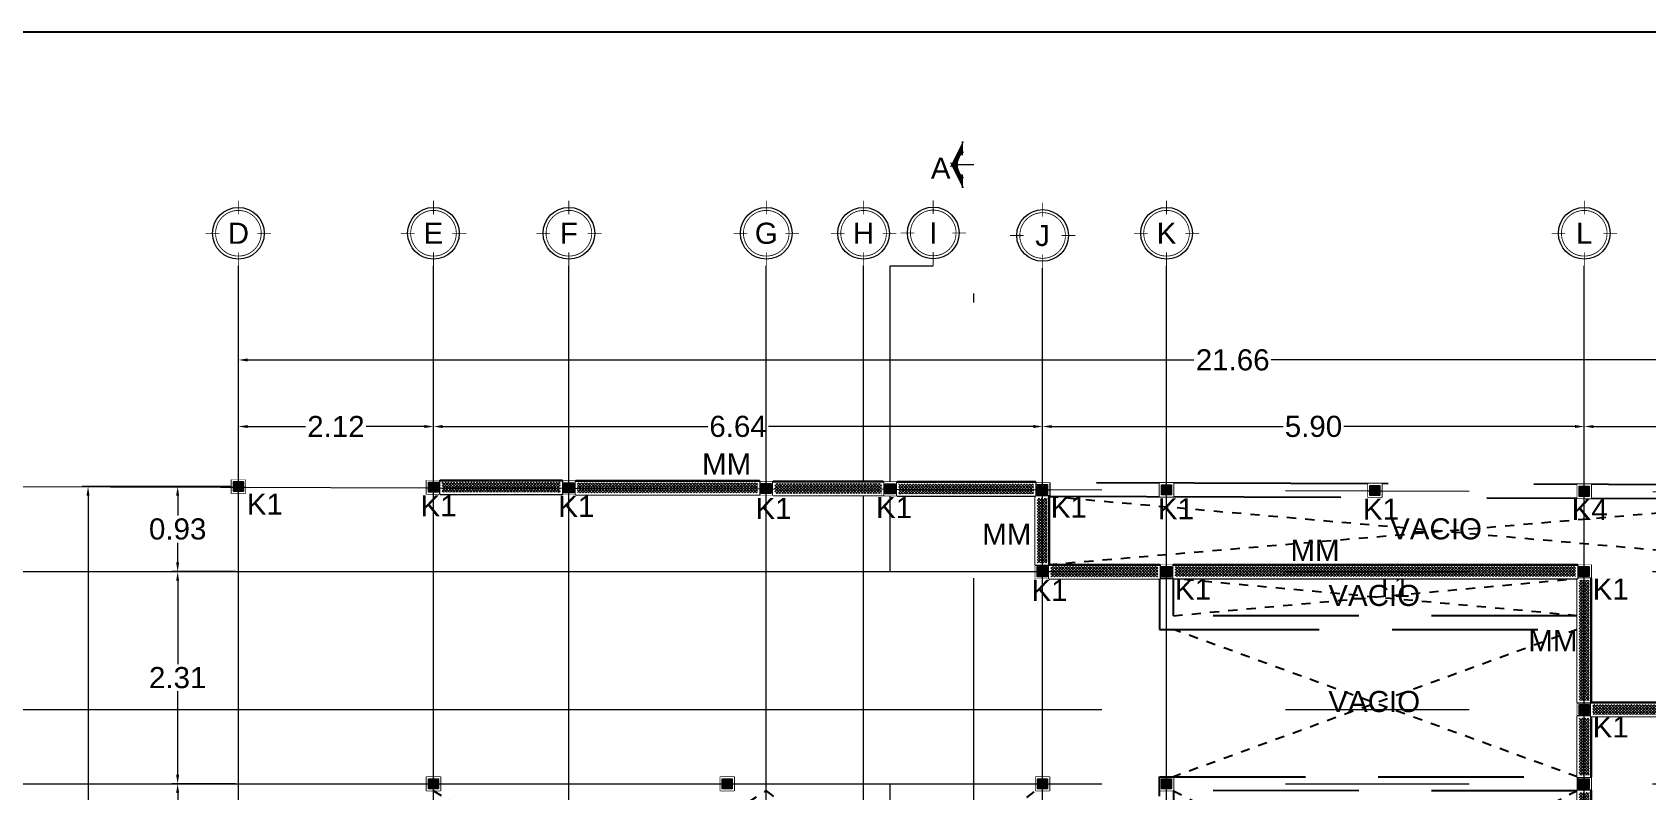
# Model space of a CAD drawing. Header units: metres. Extents: x 14 to 161, y 5 to 309.
# Drawn here: x 74.5 to 92.08, y 165.24 to 173.49 of the extents above; entities that cross this region are included whole.
import ezdxf
from ezdxf.enums import TextEntityAlignment as Align

# ---------------------------------------------------------------- set-up
doc = ezdxf.new("R2010")
doc.units = ezdxf.units.M
doc.set_wipeout_variables(frame=1)
doc.header["$PDMODE"] = 35
for name, pattern in [('ACAD_ISO05W100', [33, 24, -3, 0, -3, 0, -3]), ('CENTRO2', [0.9, 0.6, -0.1, 0.1, -0.1]), ('HIDDEN2', [4.7625, 3.175, -1.5875]), ('LÍNEAS_OCULTAS2', [0.1875, 0.125, -0.0625])]:
    doc.linetypes.add(name, pattern=pattern)
for name, color, linetype, lineweight in [('E-Burbuja eje', 5, 'Continuous', 15), ('E-Castillos', 3, 'Continuous', 5), ('E-Corte', 2, 'ACAD_ISO05W100', 20), ('E-Ejes', 1, 'CENTRO2', 9), ('E-Hatch', 1, 'Continuous', 5), ('E-Muro de Mamposteria', 5, 'Continuous', 30), ('E-Textos', 3, 'Continuous', 15)]:
    doc.layers.add(name, color=color, linetype=linetype, lineweight=lineweight)
for name, color, linetype in [('E-Cotas', 2, 'Continuous'), ('E-Pie', 1, 'Continuous'), ('E-Vacio', 1, 'LÍNEAS_OCULTAS2')]:
    doc.layers.add(name, color=color, linetype=linetype)
doc.layers.add('E-Pretil', color=7, linetype='HIDDEN2', true_color=0xd6d6d6)
doc.styles.add('ARIAL', font='arial.ttf')
doc.styles.add('General', font='arial.ttf', dxfattribs={"height": 2.3})
doc.dimstyles.new('Generales', dxfattribs={"dimscale": 0, "dimtxt": 2.3, "dimasz": 2, "dimexe": 1.25, "dimexo": 0.625, "dimtad": 0, "dimtih": 1, "dimtoh": 1, "dimzin": 1, "dimdsep": 46, "dimtxsty": 'General', "dimcen": 2, "dimclrd": 2, "dimclre": 2, "dimclrt": 3, "dimadec": 0, "dimazin": 0, "dimtfac": 1, "dimtmove": 0, "dimatfit": 3, "dimfxl": 1, "dimlwd": 13, "dimlwe": 13, "dimarcsym": 0})

# ---------------------------------------------------------------- blocks, each defined once
blk = doc.blocks.new('*D366')
at = {"layer": 'Defpoints', "color": 0, "ltscale": 0.5, "transparency": 16777216}
for p in [(85.503, 169.2), (78.868, 168.439), (85.503, 168.439)]:
    blk.add_point(p, dxfattribs=at)
at = {"layer": 'E-Cotas', "color": 2, "linetype": 'Continuous', "lineweight": 13, "ltscale": 0.5, "transparency": 16777216}
for p, q in [((78.868, 168.47), (78.868, 169.262)), ((78.968, 169.2), (81.855, 169.2)), ((85.403, 169.2), (82.515, 169.2)), ((85.503, 168.47), (85.503, 169.262))]:
    blk.add_line(p, q, dxfattribs=at)
at = {"layer": 'E-Cotas', "color": 2, "ltscale": 0.5, "transparency": 16777216}
for points in [[(78.968, 169.216), (78.968, 169.183), (78.868, 169.2)], [(85.403, 169.216), (85.403, 169.183), (85.503, 169.2)]]:
    blk.add_solid(points, dxfattribs=at)
at = {"layer": 'E-Cotas', "color": 3, "ltscale": 0.5, "transparency": 16777216, "insert": (82.185, 169.2), "char_height": 0.23, "attachment_point": 5, "style": 'General'}
blk.add_mtext('6.64', dxfattribs=at)
blk = doc.blocks.new('*D365')
at = {"layer": 'Defpoints', "color": 0, "ltscale": 0.5, "transparency": 16777216}
for p in [(91.403, 169.2), (85.503, 168.416), (91.403, 168.42)]:
    blk.add_point(p, dxfattribs=at)
at = {"layer": 'E-Cotas', "color": 2, "linetype": 'Continuous', "lineweight": 13, "ltscale": 0.5, "transparency": 16777216}
for p, q in [((85.503, 168.447), (85.503, 169.262)), ((85.603, 169.2), (88.123, 169.2)), ((91.303, 169.2), (88.782, 169.2)), ((91.403, 168.451), (91.403, 169.262))]:
    blk.add_line(p, q, dxfattribs=at)
at = {"layer": 'E-Cotas', "color": 2, "ltscale": 0.5, "transparency": 16777216}
for points in [[(85.603, 169.216), (85.603, 169.183), (85.503, 169.2)], [(91.303, 169.216), (91.303, 169.183), (91.403, 169.2)]]:
    blk.add_solid(points, dxfattribs=at)
at = {"layer": 'E-Cotas', "color": 3, "ltscale": 0.5, "transparency": 16777216, "insert": (88.453, 169.2), "char_height": 0.23, "attachment_point": 5, "style": 'General'}
blk.add_mtext('5.90', dxfattribs=at)
blk = doc.blocks.new('*D364')
at = {"layer": 'Defpoints', "color": 0, "ltscale": 0.5, "transparency": 16777216}
for p in [(94.103, 169.2), (91.403, 168.395), (94.103, 168.386)]:
    blk.add_point(p, dxfattribs=at)
at = {"layer": 'E-Cotas', "color": 2, "linetype": 'Continuous', "lineweight": 13, "ltscale": 0.5, "transparency": 16777216}
for p, q in [((91.403, 168.426), (91.403, 169.262)), ((91.503, 169.2), (92.421, 169.2)), ((94.003, 169.2), (93.084, 169.2)), ((94.103, 168.417), (94.103, 169.262))]:
    blk.add_line(p, q, dxfattribs=at)
at = {"layer": 'E-Cotas', "color": 2, "ltscale": 0.5, "transparency": 16777216}
for points in [[(91.503, 169.216), (91.503, 169.183), (91.403, 169.2)], [(94.003, 169.216), (94.003, 169.183), (94.103, 169.2)]]:
    blk.add_solid(points, dxfattribs=at)
at = {"layer": 'E-Cotas', "color": 3, "ltscale": 0.5, "transparency": 16777216, "insert": (92.753, 169.2), "char_height": 0.23, "attachment_point": 5, "style": 'General'}
blk.add_mtext('2.70', dxfattribs=at)
blk = doc.blocks.new('*D362')
at = {"layer": 'Defpoints', "color": 0, "ltscale": 0.5, "transparency": 16777216}
for p in [(76.743, 168.546), (76.081, 167.62), (76.743, 167.62)]:
    blk.add_point(p, dxfattribs=at)
at = {"layer": 'E-Cotas', "color": 2, "linetype": 'Continuous', "lineweight": 13, "ltscale": 0.5, "transparency": 16777216}
for p, q in [((76.712, 168.546), (76.018, 168.546)), ((76.081, 168.446), (76.081, 168.232)), ((76.081, 167.72), (76.081, 167.934)), ((76.711, 167.62), (76.018, 167.62))]:
    blk.add_line(p, q, dxfattribs=at)
at = {"layer": 'E-Cotas', "color": 2, "ltscale": 0.5, "transparency": 16777216}
for points in [[(76.064, 168.446), (76.097, 168.446), (76.081, 168.546)], [(76.064, 167.72), (76.097, 167.72), (76.081, 167.62)]]:
    blk.add_solid(points, dxfattribs=at)
at = {"layer": 'E-Cotas', "color": 3, "ltscale": 0.5, "transparency": 16777216, "insert": (76.081, 168.083), "char_height": 0.23, "attachment_point": 5, "style": 'General'}
blk.add_mtext('0.93', dxfattribs=at)
blk = doc.blocks.new('*D361')
at = {"layer": 'Defpoints', "color": 0, "ltscale": 0.5, "transparency": 16777216}
for p in [(76.743, 167.62), (76.081, 165.31), (76.743, 165.31)]:
    blk.add_point(p, dxfattribs=at)
at = {"layer": 'E-Cotas', "color": 2, "linetype": 'Continuous', "lineweight": 13, "ltscale": 0.5, "transparency": 16777216}
for p, q in [((76.711, 167.62), (76.018, 167.62)), ((76.081, 167.52), (76.081, 166.614)), ((76.081, 165.41), (76.081, 166.317)), ((76.711, 165.31), (76.018, 165.31))]:
    blk.add_line(p, q, dxfattribs=at)
at = {"layer": 'E-Cotas', "color": 2, "ltscale": 0.5, "transparency": 16777216}
for points in [[(76.064, 167.52), (76.097, 167.52), (76.081, 167.62)], [(76.064, 165.41), (76.097, 165.41), (76.081, 165.31)]]:
    blk.add_solid(points, dxfattribs=at)
at = {"layer": 'E-Cotas', "color": 3, "ltscale": 0.5, "transparency": 16777216, "insert": (76.081, 166.465), "char_height": 0.23, "attachment_point": 5, "style": 'General'}
blk.add_mtext('2.31', dxfattribs=at)
blk = doc.blocks.new('*D360')
at = {"layer": 'Defpoints', "color": 0, "ltscale": 0.5, "transparency": 16777216}
for p in [(76.743, 165.31), (76.081, 162.87), (76.743, 162.87)]:
    blk.add_point(p, dxfattribs=at)
at = {"layer": 'E-Cotas', "color": 2, "linetype": 'Continuous', "lineweight": 13, "ltscale": 0.5, "transparency": 16777216}
for p, q in [((76.711, 165.31), (76.018, 165.31)), ((76.081, 165.21), (76.081, 164.237)), ((76.081, 162.97), (76.081, 163.944)), ((76.711, 162.87), (76.018, 162.87))]:
    blk.add_line(p, q, dxfattribs=at)
at = {"layer": 'E-Cotas', "color": 2, "ltscale": 0.5, "transparency": 16777216}
for points in [[(76.064, 165.21), (76.097, 165.21), (76.081, 165.31)], [(76.064, 162.97), (76.097, 162.97), (76.081, 162.87)]]:
    blk.add_solid(points, dxfattribs=at)
at = {"layer": 'E-Cotas', "color": 3, "ltscale": 0.5, "transparency": 16777216, "insert": (76.081, 164.09), "char_height": 0.23, "attachment_point": 5, "style": 'General'}
blk.add_mtext('2.44', dxfattribs=at)
blk = doc.blocks.new('*D353')
at = {"layer": 'Defpoints', "color": 0, "ltscale": 0.5, "transparency": 16777216}
for p in [(76.743, 168.546), (75.105, 147.22), (76.743, 147.22)]:
    blk.add_point(p, dxfattribs=at)
at = {"layer": 'E-Cotas', "color": 2, "linetype": 'Continuous', "lineweight": 13, "ltscale": 0.5, "transparency": 16777216}
for p, q in [((76.712, 168.546), (75.042, 168.546)), ((75.105, 168.446), (75.105, 158.032)), ((75.105, 147.32), (75.105, 157.734)), ((76.711, 147.22), (75.042, 147.22))]:
    blk.add_line(p, q, dxfattribs=at)
at = {"layer": 'E-Cotas', "color": 2, "ltscale": 0.5, "transparency": 16777216}
for points in [[(75.088, 168.446), (75.121, 168.446), (75.105, 168.546)], [(75.088, 147.32), (75.121, 147.32), (75.105, 147.22)]]:
    blk.add_solid(points, dxfattribs=at)
at = {"layer": 'E-Cotas', "color": 3, "ltscale": 0.5, "transparency": 16777216, "insert": (75.105, 157.883), "char_height": 0.23, "attachment_point": 5, "style": 'General'}
blk.add_mtext('21.33', dxfattribs=at)
blk = doc.blocks.new('*D352')
at = {"layer": 'Defpoints', "color": 0, "ltscale": 0.5, "transparency": 16777216}
for p in [(98.403, 169.924), (76.743, 168.546), (98.403, 168.439)]:
    blk.add_point(p, dxfattribs=at)
at = {"layer": 'E-Cotas', "color": 2, "linetype": 'Continuous', "lineweight": 13, "ltscale": 0.5, "transparency": 16777216}
for p, q in [((76.743, 168.577), (76.743, 169.987)), ((76.843, 169.924), (87.151, 169.924)), ((98.303, 169.924), (87.994, 169.924)), ((98.403, 168.47), (98.403, 169.987))]:
    blk.add_line(p, q, dxfattribs=at)
at = {"layer": 'E-Cotas', "color": 2, "ltscale": 0.5, "transparency": 16777216}
for points in [[(76.843, 169.941), (76.843, 169.908), (76.743, 169.924)], [(98.303, 169.941), (98.303, 169.908), (98.403, 169.924)]]:
    blk.add_solid(points, dxfattribs=at)
at = {"layer": 'E-Cotas', "color": 3, "ltscale": 0.5, "transparency": 16777216, "insert": (87.573, 169.924), "char_height": 0.23, "attachment_point": 5, "style": 'General'}
blk.add_mtext('21.66', dxfattribs=at)
blk = doc.blocks.new('*D332')
at = {"layer": 'Defpoints', "color": 0, "ltscale": 0.5, "transparency": 16777216}
for p in [(78.868, 169.2), (76.743, 168.439), (78.868, 168.439)]:
    blk.add_point(p, dxfattribs=at)
at = {"layer": 'E-Cotas', "color": 2, "linetype": 'Continuous', "lineweight": 13, "ltscale": 0.5, "transparency": 16777216}
for p, q in [((76.743, 168.47), (76.743, 169.262)), ((76.843, 169.2), (77.474, 169.2)), ((78.768, 169.2), (78.136, 169.2)), ((78.868, 168.47), (78.868, 169.262))]:
    blk.add_line(p, q, dxfattribs=at)
at = {"layer": 'E-Cotas', "color": 2, "ltscale": 0.5, "transparency": 16777216}
for points in [[(76.843, 169.216), (76.843, 169.183), (76.743, 169.2)], [(78.768, 169.216), (78.768, 169.183), (78.868, 169.2)]]:
    blk.add_solid(points, dxfattribs=at)
at = {"layer": 'E-Cotas', "color": 3, "ltscale": 0.5, "transparency": 16777216, "insert": (77.805, 169.2), "char_height": 0.23, "attachment_point": 5, "style": 'General'}
blk.add_mtext('2.12', dxfattribs=at)
blk = doc.blocks.new('SEÑA')
at = {"layer": 'E-Corte', "color": 0}
for p, q in [((-1.1, -0.05), (0.1, 0.55)), ((-0.459, 0), (-1.1, 0)), ((-0.1, 0.55), (1.1, -0.05)), ((1.1, 0), (0.459, 0))]:
    blk.add_line(p, q, dxfattribs=at)
at = {"layer": 'E-Corte', "color": 16}
for p, q in [((-0.869, 0.038), (-0.558, 0.038)), ((-0.844, 0.05), (-0.546, 0.05)), ((-0.819, 0.062), (-0.533, 0.062)), ((-0.794, 0.075), (-0.52, 0.075)), ((-0.769, 0.088), (-0.505, 0.088)), ((-0.744, 0.1), (-0.491, 0.1)), ((-0.719, 0.113), (-0.475, 0.113)), ((-0.694, 0.125), (-0.458, 0.125)), ((-0.669, 0.138), (-0.441, 0.138)), ((-0.644, 0.15), (-0.422, 0.15)), ((-0.619, 0.163), (-0.402, 0.163)), ((-0.594, 0.175), (-0.381, 0.175)), ((-0.569, 0.188), (-0.358, 0.188)), ((-0.544, 0.2), (-0.333, 0.2)), ((-0.519, 0.212), (-0.305, 0.212)), ((-0.494, 0.225), (-0.274, 0.225)), ((-0.469, 0.237), (-0.238, 0.237)), ((-0.444, 0.25), (-0.195, 0.25)), ((-0.419, 0.263), (-0.139, 0.263)), ((-0.394, 0.275), (0.394, 0.275)), ((-0.369, 0.287), (0.369, 0.287)), ((-0.344, 0.3), (0.344, 0.3)), ((-0.319, 0.312), (0.319, 0.312)), ((-0.294, 0.325), (0.294, 0.325)), ((-0.269, 0.338), (0.269, 0.338)), ((-0.244, 0.35), (0.244, 0.35)), ((-0.219, 0.362), (0.219, 0.362)), ((-0.194, 0.375), (0.194, 0.375)), ((-0.169, 0.388), (0.169, 0.388)), ((-0.144, 0.4), (0.144, 0.4)), ((-0.119, 0.412), (0.119, 0.412)), ((-0.094, 0.425), (0.094, 0.425)), ((-0.069, 0.438), (0.069, 0.438)), ((-0.044, 0.45), (0.044, 0.45)), ((-0.019, 0.463), (0.019, 0.463)), ((0.139, 0.263), (0.419, 0.263)), ((0.195, 0.25), (0.444, 0.25)), ((0.238, 0.237), (0.469, 0.237)), ((0.274, 0.225), (0.494, 0.225)), ((0.305, 0.212), (0.519, 0.212)), ((0.333, 0.2), (0.544, 0.2)), ((0.358, 0.188), (0.569, 0.188)), ((0.381, 0.175), (0.594, 0.175)), ((0.402, 0.163), (0.619, 0.163)), ((0.422, 0.15), (0.644, 0.15)), ((0.441, 0.138), (0.669, 0.138)), ((0.458, 0.125), (0.694, 0.125)), ((0.475, 0.113), (0.719, 0.113)), ((0.491, 0.1), (0.744, 0.1)), ((0.505, 0.088), (0.769, 0.088)), ((0.52, 0.075), (0.794, 0.075)), ((0.533, 0.062), (0.819, 0.062)), ((0.546, 0.05), (0.844, 0.05)), ((0.558, 0.038), (0.869, 0.038))]:
    blk.add_line(p, q, dxfattribs=at)
at = {"layer": 'E-Corte', "color": 0}
blk.add_lwpolyline([(0, 0.472), (0.894, 0.025), (0.57, 0.025, 0.438529), (-0.57, 0.025), (-0.894, 0.025)], format="xyb", close=True, dxfattribs=at)
blk.add_arc((0, -0.5), 0.75, 36.8699, 143.1301, dxfattribs=at)
blk = doc.blocks.new('*U468')
at = {"layer": 'E-Castillos'}
blk.add_lwpolyline([(-0.075, -0.075), (-0.075, 0.075), (0.075, 0.075), (0.075, -0.075), (-0.075, -0.075)], dxfattribs=at)
blk.add_wipeout([(-0.075, -0.075), (0.075, -0.075), (0.075, 0.075), (-0.075, 0.075)])
at = {"layer": 'E-Hatch'}
h = blk.add_hatch(color=1, dxfattribs=at)
h.dxf.hatch_style = 1
h.paths.add_polyline_path([(-0.055, -0.055), (-0.055, 0.055), (0.055, 0.055), (0.055, -0.055)])
at = {"layer": 'E-Castillos'}
blk.add_lwpolyline([(-0.055, -0.055), (-0.055, 0.055), (0.055, 0.055), (0.055, -0.055)], close=True, dxfattribs=at)
blk = doc.blocks.new('*U701')
for points in [[(-0.843, -0.075), (0.507, -0.075), (0.507, 0.075), (-0.843, 0.075)], [(-0.823, -0.055), (0.487, -0.055), (0.487, 0.055), (-0.823, 0.055)]]:
    blk.add_lwpolyline(points, close=True)
blk.add_wipeout([(-0.843, -0.075), (0.507, -0.075), (0.507, 0.075), (-0.843, 0.075)])
at = {"linetype": 'ByBlock', "lineweight": 5}
h = blk.add_hatch(dxfattribs=at)
h.set_pattern_fill('ANSI37', color=5, scale=0.0069)
h.set_pattern_definition([(45, (-0.335353, -2e-16), (-0.01549094, 0.01549094), []), (135, (-0.335353, -2e-16), (-0.01549094, -0.01549094), [])])
h.paths.add_polyline_path([(0.487, -0.055), (0.487, 0.055), (-0.823, 0.055), (-0.823, -0.055)])
blk.add_line((-0.843, 0.075), (0.507, 0.075))
blk = doc.blocks.new('*U702')
for points in [[(-0.843, -0.075), (-0.098, -0.075), (-0.098, 0.075), (-0.843, 0.075)], [(-0.823, -0.055), (-0.118, -0.055), (-0.118, 0.055), (-0.823, 0.055)]]:
    blk.add_lwpolyline(points, close=True)
blk.add_wipeout([(-0.843, -0.075), (-0.098, -0.075), (-0.098, 0.075), (-0.843, 0.075)])
at = {"linetype": 'ByBlock', "lineweight": 5}
h = blk.add_hatch(dxfattribs=at)
h.set_pattern_fill('ANSI37', color=5, scale=0.0069)
h.set_pattern_definition([(45, (-0.940768, -5e-16), (-0.01549094, 0.01549094), []), (135, (-0.940768, -5e-16), (-0.01549094, -0.01549094), [])])
h.paths.add_polyline_path([(-0.823, 0.055), (-0.823, -0.055), (-0.118, -0.055), (-0.118, 0.055)])
blk.add_line((-0.843, 0.075), (-0.098, 0.075))
blk = doc.blocks.new('*U703')
for points in [[(-0.843, -0.075), (-0.183, -0.075), (-0.183, 0.075), (-0.843, 0.075)], [(-0.823, -0.055), (-0.203, -0.055), (-0.203, 0.055), (-0.823, 0.055)]]:
    blk.add_lwpolyline(points, close=True)
blk.add_wipeout([(-0.843, -0.075), (-0.183, -0.075), (-0.183, 0.075), (-0.843, 0.075)])
at = {"linetype": 'ByBlock', "lineweight": 5}
h = blk.add_hatch(dxfattribs=at)
h.set_pattern_fill('ANSI37', color=5, scale=0.0069)
h.set_pattern_definition([(45, (-1.025353, -6e-16), (-0.01549094, 0.01549094), []), (135, (-1.025353, -6e-16), (-0.01549094, -0.01549094), [])])
h.paths.add_polyline_path([(-0.823, 0.055), (-0.823, -0.055), (-0.203, -0.055), (-0.203, 0.055)])
blk.add_line((-0.843, 0.075), (-0.183, 0.075))
blk = doc.blocks.new('*U704')
for points in [[(-0.843, -0.075), (1.447, -0.075), (1.447, 0.075), (-0.843, 0.075)], [(-0.823, -0.055), (1.427, -0.055), (1.427, 0.055), (-0.823, 0.055)]]:
    blk.add_lwpolyline(points, close=True)
blk.add_wipeout([(-0.843, -0.075), (1.447, -0.075), (1.447, 0.075), (-0.843, 0.075)])
at = {"linetype": 'ByBlock', "lineweight": 5}
h = blk.add_hatch(dxfattribs=at)
h.set_pattern_fill('ANSI37', color=5, scale=0.0069)
h.set_pattern_definition([(45, (0.604647, 3e-16), (-0.01549094, 0.01549094), []), (135, (0.604647, 3e-16), (-0.01549094, -0.01549094), [])])
h.paths.add_polyline_path([(1.427, -0.055), (1.427, 0.055), (-0.823, 0.055), (-0.823, -0.055)])
blk.add_line((-0.843, 0.075), (1.447, 0.075))
blk = doc.blocks.new('*U705')
for points in [[(-0.843, -0.075), (0.757, -0.075), (0.757, 0.075), (-0.843, 0.075)], [(-0.823, -0.055), (0.737, -0.055), (0.737, 0.055), (-0.823, 0.055)]]:
    blk.add_lwpolyline(points, close=True)
blk.add_wipeout([(-0.843, -0.075), (0.757, -0.075), (0.757, 0.075), (-0.843, 0.075)])
at = {"linetype": 'ByBlock', "lineweight": 5}
h = blk.add_hatch(dxfattribs=at)
h.set_pattern_fill('ANSI37', color=5, scale=0.0069)
h.set_pattern_definition([(45, (-0.085253, -5e-17), (-0.01549094, 0.01549094), []), (135, (-0.085253, -5e-17), (-0.01549094, -0.01549094), [])])
h.paths.add_polyline_path([(0.737, -0.055), (0.737, 0.055), (-0.823, 0.055), (-0.823, -0.055)])
blk.add_line((-0.843, 0.075), (0.757, 0.075))
blk = doc.blocks.new('*U707')
for points in [[(-0.843, -0.075), (3.557, -0.075), (3.557, 0.075), (-0.843, 0.075)], [(-0.823, -0.055), (3.537, -0.055), (3.537, 0.055), (-0.823, 0.055)]]:
    blk.add_lwpolyline(points, close=True)
blk.add_wipeout([(-0.843, -0.075), (3.557, -0.075), (3.557, 0.075), (-0.843, 0.075)])
at = {"linetype": 'ByBlock', "lineweight": 5}
h = blk.add_hatch(dxfattribs=at)
h.set_pattern_fill('ANSI37', color=5, scale=0.0069)
h.set_pattern_definition([(45, (2.714647, 2e-15), (-0.01549094, 0.01549094), []), (135, (2.714647, 2e-15), (-0.01549094, -0.01549094), [])])
h.paths.add_polyline_path([(3.537, -0.055), (3.537, 0.055), (-0.823, 0.055), (-0.823, -0.055)])
blk.add_line((-0.843, 0.075), (3.557, 0.075))
blk = doc.blocks.new('*U708')
for points in [[(-0.843, -0.075), (0.361, -0.075), (0.361, 0.075), (-0.843, 0.075)], [(-0.823, -0.055), (0.341, -0.055), (0.341, 0.055), (-0.823, 0.055)]]:
    blk.add_lwpolyline(points, close=True)
blk.add_wipeout([(-0.843, -0.075), (0.361, -0.075), (0.361, 0.075), (-0.843, 0.075)])
at = {"linetype": 'ByBlock', "lineweight": 5}
h = blk.add_hatch(dxfattribs=at)
h.set_pattern_fill('ANSI37', color=5, scale=0.0069)
h.set_pattern_definition([(45, (-0.482, -3e-16), (-0.01549094, 0.01549094), []), (135, (-0.482, -3e-16), (-0.01549094, -0.01549094), [])])
h.paths.add_polyline_path([(0.341, -0.055), (0.341, 0.055), (-0.823, 0.055), (-0.823, -0.055)])
blk.add_line((-0.843, 0.075), (0.361, 0.075))
blk = doc.blocks.new('*U672')
for points in [[(-0.843, -0.075), (0.482, -0.075), (0.482, 0.075), (-0.843, 0.075)], [(-0.823, -0.055), (0.462, -0.055), (0.462, 0.055), (-0.823, 0.055)]]:
    blk.add_lwpolyline(points, close=True)
blk.add_wipeout([(-0.843, -0.075), (0.482, -0.075), (0.482, 0.075), (-0.843, 0.075)])
at = {"linetype": 'ByBlock', "lineweight": 5}
h = blk.add_hatch(dxfattribs=at)
h.set_pattern_fill('ANSI37', color=5, scale=0.0069)
h.set_pattern_definition([(45, (-0.360353, -2e-16), (-0.01549094, 0.01549094), []), (135, (-0.360353, -2e-16), (-0.01549094, -0.01549094), [])])
h.paths.add_polyline_path([(0.462, -0.055), (0.462, 0.055), (-0.823, 0.055), (-0.823, -0.055)])
blk.add_line((-0.843, 0.075), (0.482, 0.075))
blk = doc.blocks.new('*U658')
for points in [[(-0.843, -0.075), (1.157, -0.075), (1.157, 0.075), (-0.843, 0.075)], [(-0.823, -0.055), (1.137, -0.055), (1.137, 0.055), (-0.823, 0.055)]]:
    blk.add_lwpolyline(points, close=True)
blk.add_wipeout([(-0.843, -0.075), (1.157, -0.075), (1.157, 0.075), (-0.843, 0.075)])
at = {"linetype": 'ByBlock', "lineweight": 5}
h = blk.add_hatch(dxfattribs=at)
h.set_pattern_fill('ANSI37', color=5, scale=0.0069)
h.set_pattern_definition([(45, (0.314647, 2e-16), (-0.01549094, 0.01549094), []), (135, (0.314647, 2e-16), (-0.01549094, -0.01549094), [])])
h.paths.add_polyline_path([(1.137, -0.055), (1.137, 0.055), (-0.823, 0.055), (-0.823, -0.055)])
blk.add_line((-0.843, 0.075), (1.157, 0.075))
blk = doc.blocks.new('*U659')
for points in [[(-0.843, -0.075), (0.357, -0.075), (0.357, 0.075), (-0.843, 0.075)], [(-0.823, -0.055), (0.337, -0.055), (0.337, 0.055), (-0.823, 0.055)]]:
    blk.add_lwpolyline(points, close=True)
blk.add_wipeout([(-0.843, -0.075), (0.357, -0.075), (0.357, 0.075), (-0.843, 0.075)])
at = {"linetype": 'ByBlock', "lineweight": 5}
h = blk.add_hatch(dxfattribs=at)
h.set_pattern_fill('ANSI37', color=5, scale=0.0069)
h.set_pattern_definition([(45, (-0.485353, -3e-16), (-0.01549094, 0.01549094), []), (135, (-0.485353, -3e-16), (-0.01549094, -0.01549094), [])])
h.paths.add_polyline_path([(0.337, -0.055), (0.337, 0.055), (-0.823, 0.055), (-0.823, -0.055)])
blk.add_line((-0.843, 0.075), (0.357, 0.075))
blk = doc.blocks.new('*U709')
for points in [[(-0.843, -0.075), (0.664, -0.075), (0.664, 0.075), (-0.843, 0.075)], [(-0.823, -0.055), (0.644, -0.055), (0.644, 0.055), (-0.823, 0.055)]]:
    blk.add_lwpolyline(points, close=True)
blk.add_wipeout([(-0.843, -0.075), (0.664, -0.075), (0.664, 0.075), (-0.843, 0.075)])
at = {"linetype": 'ByBlock', "lineweight": 5}
h = blk.add_hatch(dxfattribs=at)
h.set_pattern_fill('ANSI37', color=5, scale=0.0069)
h.set_pattern_definition([(45, (-0.178805, -1e-16), (-0.01549094, 0.01549094), []), (135, (-0.178805, -1e-16), (-0.01549094, -0.01549094), [])])
h.paths.add_polyline_path([(0.644, -0.055), (0.644, 0.055), (-0.823, 0.055), (-0.823, -0.055)])
blk.add_line((-0.843, 0.075), (0.664, 0.075))
blk = doc.blocks.new('k-burb-colmn')
at = {"const_width": 0.00024}
for points in [[(0, 0.0055), (0, 0.0095)], [(0, 0.0055), (0, 0.0095)], [(-0.0055, 0), (-0.0095, 0)], [(-0.0055, 0), (-0.0095, 0)], [(0.0055, 0), (0.0095, 0)], [(0.0055, 0), (0.0095, 0)], [(0, -0.0055), (0, -0.0095)], [(0, -0.0055), (0, -0.0095)]]:
    blk.add_lwpolyline(points, dxfattribs=at)
blk.add_lwpolyline([(-0.00663, 0, 1), (0.00663, 0, 1)], format="xyb", close=True, dxfattribs=at)
blk.add_lwpolyline([(-0.00663, 0, 1), (0.00663, 0, 1)], format="xyb", close=True, dxfattribs=at)
at = {"linetype": 'Continuous'}
blk.add_circle((0, 0), 0.0075, dxfattribs=at)
blk.add_circle((0, 0), 0.0075, dxfattribs=at)
at = {"color": 2, "style": 'ARIAL'}
blk.add_attdef('NUM', text='', height=0.023, dxfattribs=at).set_placement((0.00124, 0.00008), align=Align.MIDDLE_CENTER)

msp = doc.modelspace()

# ---------------------------------------------------------------- linework, layer by layer
at = {"layer": 'E-Corte', "color": 2}
msp.add_lwpolyline([(84.51355, 143.5485), (84.75495, 143.5485), (84.75495, 172.04918), (84.51355, 172.04918)], dxfattribs=at)
at = {"layer": 'E-Ejes', "ltscale": 20}
for points in [[(83.55253, 162.87031), (83.55253, 170.94735)], [(83.84253, 167.62031), (83.84253, 170.94735), (84.31129, 170.94735)], [(74.14762, 166.12031), (101.82348, 166.12031)], [(84.31129, 144.72373), (83.84253, 144.72373), (83.84253, 165.31031)]]:
    msp.add_lwpolyline(points, dxfattribs=at)
at = {"layer": 'E-Pie', "color": 5}
msp.add_lwpolyline([(69.65758, 173.49116), (69.65758, 116.09116), (156.91409, 116.09116), (156.91409, 173.49116)], close=True, dxfattribs=at)
at = {"layer": 'E-Pretil'}
for points in [[(85.57753, 168.59), (85.57753, 168.44), (94.02753, 168.41037), (94.02753, 168.56037)], [(85.57753, 168.59), (85.57753, 168.44), (93.87753, 168.4109), (93.87753, 167.69531), (94.02753, 167.69531), (94.02753, 168.5609)]]:
    msp.add_lwpolyline(points, close=True, dxfattribs=at)
at = {"layer": 'E-Vacio', "ltscale": 0.5}
for p, q in [((85.57407, 168.43937), (94.02753, 167.69531)), ((94.02753, 168.41037), (85.57407, 167.69468)), ((86.92753, 165.23531), (91.32753, 162.94549)), ((91.32753, 165.23531), (86.92753, 162.94549))]:
    msp.add_line(p, q, dxfattribs=at)

# ---------------------------------------------------------------- block references
at = {"layer": 'E-Burbuja eje', "linetype": 'ByBlock'}
ref = msp.add_blockref('k-burb-colmn', (76.74254, 171.3036), dxfattribs=dict(at, xscale=37.49999999999999, yscale=37.49999999999999, zscale=37.49999999999999))
ref.add_attrib('NUM', 'D', dxfattribs={"layer": '0', "color": 2, "height": 0.23, "style": 'ARIAL'}).set_placement((76.74254, 171.3036), align=Align.MIDDLE_CENTER)
ref = msp.add_blockref('k-burb-colmn', (78.86753, 171.3036), dxfattribs=dict(at, xscale=37.49999999999999, yscale=37.49999999999999, zscale=37.49999999999999))
ref.add_attrib('NUM', 'E', dxfattribs={"layer": '0', "color": 2, "height": 0.23, "style": 'ARIAL'}).set_placement((78.86753, 171.3036), align=Align.MIDDLE_CENTER)
ref = msp.add_blockref('k-burb-colmn', (80.34253, 171.3036), dxfattribs=dict(at, xscale=37.49999999999999, yscale=37.49999999999999, zscale=37.49999999999999))
ref.add_attrib('NUM', 'F', dxfattribs={"layer": '0', "color": 2, "height": 0.23, "style": 'ARIAL'}).set_placement((80.34253, 171.3036), align=Align.MIDDLE_CENTER)
ref = msp.add_blockref('k-burb-colmn', (82.49253, 171.3036), dxfattribs=dict(at, xscale=37.49999999999999, yscale=37.49999999999999, zscale=37.49999999999999))
ref.add_attrib('NUM', 'G', dxfattribs={"layer": '0', "color": 2, "height": 0.23, "style": 'ARIAL'}).set_placement((82.49253, 171.3036), align=Align.MIDDLE_CENTER)
ref = msp.add_blockref('k-burb-colmn', (83.55253, 171.3036), dxfattribs=dict(at, xscale=37.49999999999999, yscale=37.49999999999999, zscale=37.49999999999999))
ref.add_attrib('NUM', 'H', dxfattribs={"layer": '0', "color": 2, "height": 0.23, "style": 'ARIAL'}).set_placement((83.55253, 171.3036), align=Align.MIDDLE_CENTER)
ref = msp.add_blockref('k-burb-colmn', (84.31129, 171.30702), dxfattribs=dict(at, xscale=37.49999999999999, yscale=37.49999999999999, zscale=37.49999999999999))
ref.add_attrib('NUM', 'I', dxfattribs={"layer": '0', "color": 2, "height": 0.23, "style": 'ARIAL'}).set_placement((84.31129, 171.30702), align=Align.MIDDLE_CENTER)
ref = msp.add_blockref('k-burb-colmn', (85.50253, 171.27927), dxfattribs=dict(at, xscale=37.49999999999999, yscale=37.49999999999999, zscale=37.49999999999999))
ref.add_attrib('NUM', 'J', dxfattribs={"layer": '0', "color": 2, "height": 0.23, "style": 'ARIAL'}).set_placement((85.50253, 171.27927), align=Align.MIDDLE_CENTER)
ref = msp.add_blockref('k-burb-colmn', (86.85253, 171.3036), dxfattribs=dict(at, xscale=37.49999999999999, yscale=37.49999999999999, zscale=37.49999999999999))
ref.add_attrib('NUM', 'K', dxfattribs={"layer": '0', "color": 2, "height": 0.23, "style": 'ARIAL'}).set_placement((86.85253, 171.3036), align=Align.MIDDLE_CENTER)
ref = msp.add_blockref('k-burb-colmn', (91.40253, 171.3036), dxfattribs=dict(at, xscale=37.49999999999999, yscale=37.49999999999999, zscale=37.49999999999999))
ref.add_attrib('NUM', 'L', dxfattribs={"layer": '0', "color": 2, "height": 0.23, "style": 'ARIAL'}).set_placement((91.40253, 171.3036), align=Align.MIDDLE_CENTER)
at = {"layer": 'E-Corte', "color": 2, "xscale": 0.2287611696416008, "yscale": 0.2287611696416008, "zscale": 0.2287611696416008, "rotation": 90}
msp.add_blockref('SEÑA', (84.62793, 172.04918), dxfattribs=at)

# ---------------------------------------------------------------- texts
at = {"layer": 'E-Textos', "ltscale": 0.5, "char_height": 0.23, "attachment_point": 1, "style": 'General'}
for s, insert, width in [('\\pxqc;A', (84.26764, 172.1275), 0.2499252), ('K1', (76.83455, 168.46922), 0.08), ('K1', (78.7266, 168.45117), 0.08), ('K1', (80.22691, 168.44647), 0.08), ('K1', (83.68836, 168.43212), 0.08), ('K1', (85.59118, 168.4387), 0.08), ('K1', (86.75823, 168.41872), 0.08), ('K4', (91.2656, 168.41116), 0.08), ('VACIO', (89.28835, 168.20082), 1.116979), ('K1', (85.38079, 167.53161), 0.08), ('K1', (86.94464, 167.54463), 0.08), ('VACIO', (88.61507, 167.47629), 1.116979), ('T1', (89.13166, 167.57223), 0.316244), ('K1', (91.49464, 167.54463), 0.08), ('VACIO', (88.61507, 166.32129), 1.116979), ('K1', (91.49464, 166.04463), 0.08)]:
    msp.add_mtext(s, dxfattribs=dict(at, insert=insert, width=width))

# ---------------------------------------------------------------- dimensions: what is measured, and where the dimension line sits
at = {"layer": 'E-Cotas', "ltscale": 0.5}
for base, p1, p2, picture, middle in [((98.40253, 169.92437), (76.74254, 168.5458), (98.40253, 168.4388), '*D352', (87.57253, 169.92437)), ((78.86753, 169.19961), (76.74254, 168.4388), (78.86753, 168.4388), '*D332', (77.80503, 169.19961)), ((85.50252588, 169.1996067943), (78.86752588, 168.4388034066), (85.50252588, 168.4388034066), '*D366', (82.18502588, 169.1996067943)), ((91.40253, 169.19961), (85.50253, 168.41567), (91.40253, 168.41957), '*D365', (88.45253, 169.19961)), ((94.10253, 169.19961), (91.40253, 168.39511), (94.10253, 168.3857), '*D364', (92.75253, 169.19961))]:
    dim = msp.add_linear_dim(base=base, p1=p1, p2=p2, dimstyle='Generales', override={"dimscale": 0, "dimtxt": 1.15, "dimasz": 1, "dimexe": 0.625, "dimexo": 0.3125, "dimgap": 0.3125, "dimcen": 1, "dimtix": 1, "dimtofl": 1, "dimtmove": 0, "dimatfit": 3}, dxfattribs=at)
    dim.commit()
    dim.dimension.update_dxf_attribs({"geometry": picture, "text_midpoint": middle})
for base, p1, p2, picture, middle in [((75.1046, 147.22031), (76.74291, 168.5458), (76.74254, 147.22031), '*D353', (75.1046, 157.88305)), ((76.08072, 167.62031), (76.74291, 168.5458), (76.74254, 167.62031), '*D362', (76.08072, 168.08305)), ((76.08072, 165.31031), (76.74254, 167.62031), (76.74254, 165.31031), '*D361', (76.08072, 166.46531)), ((76.08072, 162.87031), (76.74254, 165.31031), (76.74254, 162.87031), '*D360', (76.08072, 164.09031))]:
    dim = msp.add_linear_dim(base=base, p1=p1, p2=p2, angle=90, dimstyle='Generales', override={"dimscale": 0, "dimtxt": 1.15, "dimasz": 1, "dimexe": 0.625, "dimexo": 0.3125, "dimgap": 0.3125, "dimcen": 1, "dimtix": 1, "dimtofl": 1, "dimtmove": 0, "dimatfit": 3}, dxfattribs=at)
    dim.commit()
    dim.dimension.update_dxf_attribs({"geometry": picture, "text_midpoint": middle})

# ---------------------------------------------------------------- next in the draw order: block references
at = {"layer": 'E-Castillos', "ltscale": 0.5}
for p in [(76.74254, 168.5458), (78.86753, 168.53839), (80.34253, 168.53325), (82.49253, 168.52575), (83.84253, 168.5212), (85.49907, 168.5149), (86.85253, 168.51067), (89.12253, 168.50272), (91.40253, 168.4947), (85.49917, 167.61968), (86.85253, 167.62031), (91.40253, 167.62031), (91.40253, 166.12031), (78.86753, 165.31031), (82.06763, 165.31031), (85.50253, 165.31031), (86.85253, 165.31031), (91.40253, 165.31031)]:
    msp.add_blockref('*U468', p, dxfattribs=at)

# ---------------------------------------------------------------- next in the draw order: linework, layer by layer
at = {"layer": 'E-Ejes', "ltscale": 20}
msp.add_lwpolyline([(76.74254, 144.72031), (76.74254, 170.94735)], dxfattribs=at)
at = {"layer": 'E-Pretil', "ltscale": 0.5}
msp.add_lwpolyline([(86.77761, 166.99031), (86.92761, 166.99031), (91.32761, 166.99031), (91.32761, 167.14031), (86.92761, 167.14031), (86.92761, 167.54531), (86.77761, 167.54531)], close=True, dxfattribs=at)
msp.add_lwpolyline([(91.32743, 162.94531), (91.32743, 162.79531), (86.77743, 162.79531), (86.77743, 165.38531), (91.32753, 165.38531), (91.32753, 165.23531), (86.92743, 165.23566), (86.92743, 162.94531), (91.32743, 162.94531)], dxfattribs=at)
at = {"layer": 'E-Vacio', "ltscale": 0.5}
for p, q in [((91.32753, 167.14031), (86.92743, 167.54531)), ((86.92761, 167.14031), (91.32743, 167.54531)), ((91.32753, 166.99031), (86.92744, 165.38531)), ((91.32743, 165.38531), (86.92761, 166.99031)), ((78.86753, 165.23531), (82.49253, 162.94531)), ((78.94243, 162.94531), (82.49253, 165.23531)), ((82.49253, 165.23531), (85.42743, 162.94531)), ((82.49253, 162.94531), (85.42743, 165.23531))]:
    msp.add_line(p, q, dxfattribs=at)

# ---------------------------------------------------------------- next in the draw order: block references
at = {"layer": 'E-Muro de Mamposteria'}
for name, p in [('*U672', (79.7851, 168.53839)), ('*U658', (81.2601, 168.53325)), ('*U659', (83.4101, 168.52575))]:
    msp.add_blockref(name, p, dxfattribs=at)
at = {"layer": 'E-Muro de Mamposteria', "rotation": 270}
msp.add_blockref('*U702', (85.49897, 167.59722), dxfattribs=at)

# ---------------------------------------------------------------- next in the draw order: texts
at = {"layer": 'E-Textos', "ltscale": 0.5, "insert": (88.99222, 168.4145), "char_height": 0.23, "width": 0.08, "attachment_point": 1, "style": 'General'}
msp.add_mtext('K1', dxfattribs=at)

# ---------------------------------------------------------------- next in the draw order: linework, layer by layer
at = {"layer": 'E-Ejes', "ltscale": 20}
for points in [[(78.86753, 144.72031), (78.86753, 170.94735)], [(80.34253, 144.72031), (80.34253, 170.94735)], [(82.49253, 144.72031), (82.49253, 170.94735)]]:
    msp.add_lwpolyline(points, dxfattribs=at)

# ---------------------------------------------------------------- next in the draw order: block references
at = {"layer": 'E-Muro de Mamposteria'}
for name, p in [('*U709', (84.7601, 168.5212)), ('*U708', (86.41675, 167.61968))]:
    msp.add_blockref(name, p, dxfattribs=at)
at = {"layer": 'E-Muro de Mamposteria', "rotation": 270}
for name, p in [('*U701', (91.40243, 166.70263)), ('*U703', (91.40233, 165.20263)), ('*U704', (91.40233, 164.39263))]:
    msp.add_blockref(name, p, dxfattribs=at)

# ---------------------------------------------------------------- next in the draw order: texts
at = {"layer": 'E-Textos', "ltscale": 0.5, "char_height": 0.23, "width": 0.08, "attachment_point": 1, "style": 'General'}
for s, insert in [('MM', (81.79327, 168.90603)), ('K1', (82.3753, 168.42194)), ('MM', (84.84434, 168.14207))]:
    msp.add_mtext(s, dxfattribs=dict(at, insert=insert))

# ---------------------------------------------------------------- next in the draw order: linework, layer by layer
at = {"layer": 'E-Ejes', "ltscale": 20}
for points in [[(85.50253, 144.69598), (85.50253, 170.92302)], [(74.14796, 168.54744), (101.82353, 168.46026)], [(74.14762, 165.31031), (101.82348, 165.31031)]]:
    msp.add_lwpolyline(points, dxfattribs=at)

# ---------------------------------------------------------------- next in the draw order: block references
at = {"layer": 'E-Muro de Mamposteria'}
for name, p in [('*U707', (87.7701, 167.62031)), ('*U705', (92.3201, 166.12031))]:
    msp.add_blockref(name, p, dxfattribs=at)

# ---------------------------------------------------------------- next in the draw order: texts
at = {"layer": 'E-Textos', "ltscale": 0.5, "insert": (90.79358, 166.9832), "char_height": 0.23, "width": 0.08, "attachment_point": 1, "style": 'General'}
msp.add_mtext('MM', dxfattribs=at)

# ---------------------------------------------------------------- next in the draw order: linework, layer by layer
at = {"layer": 'E-Ejes', "ltscale": 20}
for points in [[(86.85253, 144.72031), (86.85253, 170.94735)], [(91.40253, 144.72031), (91.40253, 170.94735)], [(74.14762, 167.62031), (101.82348, 167.62031)]]:
    msp.add_lwpolyline(points, dxfattribs=at)

# ---------------------------------------------------------------- next in the draw order: texts
at = {"layer": 'E-Textos', "ltscale": 0.5, "insert": (88.20229, 167.9675), "char_height": 0.23, "width": 0.08, "attachment_point": 1, "style": 'General'}
msp.add_mtext('MM', dxfattribs=at)

doc.saveas('drawing.dxf')
